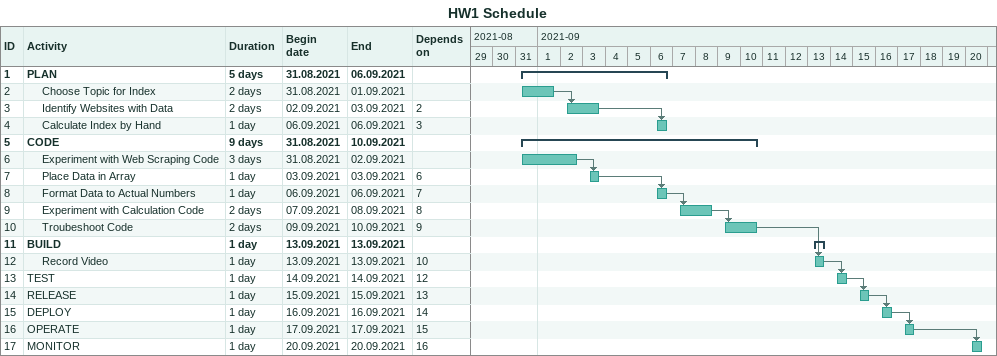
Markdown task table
HW1 Schedule

| ID | Level | Task | Duration | Start | Finish | Predecessors |
|---|---|---|---|---|---|---|
| 1 | 1 | **PLAN** | 5d | 2021-08-31 | 2021-09-06 |  |
| 2 | 2 | Choose Topic for Index | 2d | 2021-08-31 | 2021-09-01 |  |
| 3 | 2 | Identify Websites with Data | 2d | 2021-09-02 | 2021-09-03 | 2 |
| 4 | 2 | Calculate Index by Hand | 1d | 2021-09-06 | 2021-09-06 | 3 |
| 5 | 1 | **CODE** | 9d | 2021-08-31 | 2021-09-10 |  |
| 6 | 2 | Experiment with Web Scraping Code | 3d | 2021-08-31 | 2021-09-02 |  |
| 7 | 2 | Place Data in Array | 1d | 2021-09-03 | 2021-09-03 | 6 |
| 8 | 2 | Format Data to Actual Numbers | 1d | 2021-09-06 | 2021-09-06 | 7 |
| 9 | 2 | Experiment with Calculation Code | 2d | 2021-09-07 | 2021-09-08 | 8 |
| 10 | 2 | Troubeshoot Code | 2d | 2021-09-09 | 2021-09-10 | 9 |
| 11 | 1 | **BUILD** | 1d | 2021-09-13 | 2021-09-13 |  |
| 12 | 2 | Record Video | 1d | 2021-09-13 | 2021-09-13 | 10 |
| 13 | 1 | TEST | 1d | 2021-09-14 | 2021-09-14 | 12 |
| 14 | 1 | RELEASE | 1d | 2021-09-15 | 2021-09-15 | 13 |
| 15 | 1 | DEPLOY | 1d | 2021-09-16 | 2021-09-16 | 14 |
| 16 | 1 | OPERATE | 1d | 2021-09-17 | 2021-09-17 | 15 |
| 17 | 1 | MONITOR | 1d | 2021-09-20 | 2021-09-20 | 16 |
